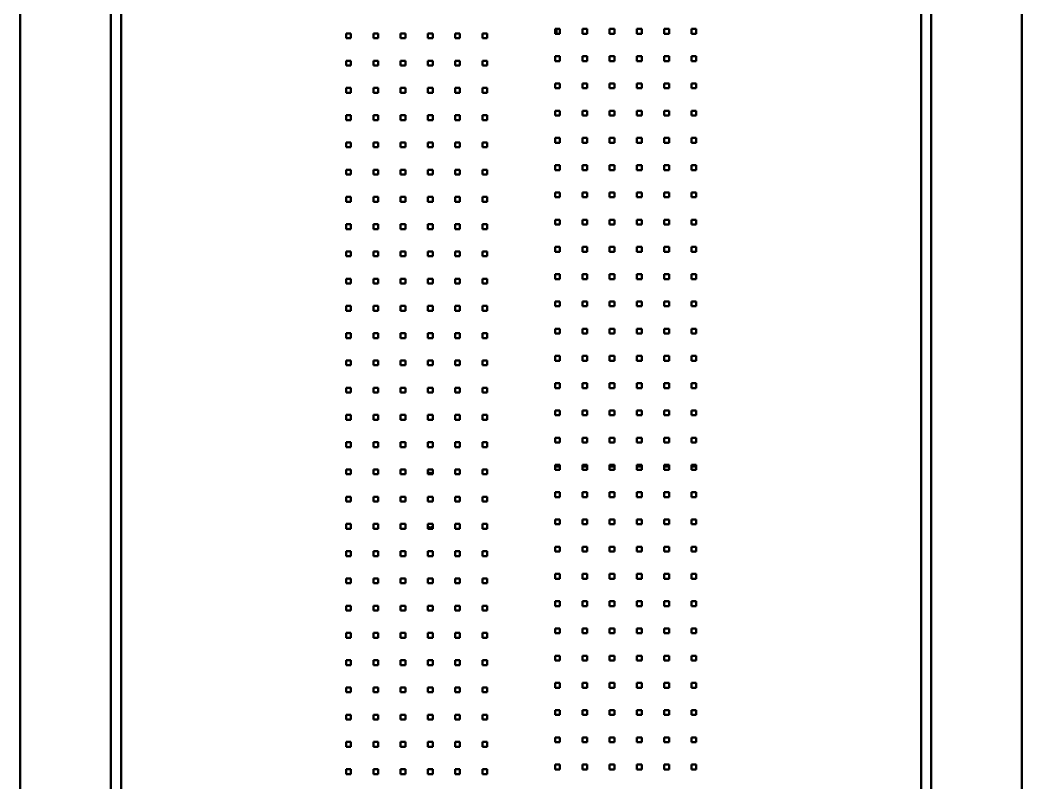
# Model space of a CAD drawing. Header units: millimetres. Extents: x 0 to 70, y -17 to 195.
# Drawn here: x 0.1 to 70.2, y 35.4 to 88.8 of the extents above; entities that cross this region are included whole.
import ezdxf

# ---------------------------------------------------------------- set-up
doc = ezdxf.new("R2010")
doc.units = ezdxf.units.MM
doc.layers.add('Visible (ANSI)', color=7, linetype='Continuous', lineweight=50)

msp = doc.modelspace()

# ---------------------------------------------------------------- linework, layer by layer
at = {"layer": 'Visible (ANSI)'}
for p, q in [((0.144, 9.874), (0.144, 194.615)), ((70.175, 194.615), (70.175, 9.837)), ((6.496, 189.835), (6.496, 14.986)), ((63.822, 14.986), (63.822, 189.835)), ((63.124, 189.457), (63.124, 15.54)), ((7.219, 34.205), (7.219, 170.792)), ((22.932, 87.825), (23.27, 87.825)), ((22.932, 87.488), (22.932, 87.825)), ((23.27, 87.825), (23.27, 87.488)), ((24.838, 87.825), (25.176, 87.825)), ((24.838, 87.488), (24.838, 87.825)), ((25.176, 87.825), (25.176, 87.488)), ((26.744, 87.825), (27.082, 87.825)), ((26.744, 87.488), (26.744, 87.825)), ((27.082, 87.825), (27.082, 87.488)), ((28.65, 87.825), (28.988, 87.825)), ((28.65, 87.488), (28.65, 87.825)), ((28.988, 87.825), (28.988, 87.488)), ((30.556, 87.825), (30.894, 87.825)), ((30.556, 87.488), (30.556, 87.825)), ((30.894, 87.825), (30.894, 87.488)), ((32.462, 87.825), (32.8, 87.825)), ((32.462, 87.488), (32.462, 87.825)), ((32.8, 87.825), (32.8, 87.488)), ((37.544, 88.143), (37.882, 88.143)), ((37.544, 87.805), (37.544, 88.143)), ((37.633, 87.85), (37.544, 87.85)), ((37.882, 87.805), (37.544, 87.805)), ((37.633, 88.143), (37.633, 87.85)), ((37.882, 88.143), (37.882, 87.805)), ((39.45, 88.143), (39.788, 88.143)), ((39.45, 87.805), (39.45, 88.143)), ((39.788, 87.805), (39.45, 87.805)), ((39.788, 88.143), (39.788, 87.805)), ((41.356, 88.143), (41.694, 88.143)), ((41.356, 87.805), (41.356, 88.143)), ((41.694, 87.805), (41.356, 87.805)), ((41.694, 88.143), (41.694, 87.805)), ((43.262, 87.805), (43.262, 88.143)), ((43.262, 88.143), (43.599, 88.143)), ((43.599, 87.805), (43.262, 87.805)), ((43.599, 88.143), (43.599, 87.805)), ((45.167, 87.805), (45.167, 88.143)), ((45.167, 88.143), (45.505, 88.143)), ((45.505, 87.805), (45.167, 87.805)), ((45.505, 88.143), (45.505, 87.805)), ((47.073, 88.143), (47.411, 88.143)), ((47.073, 87.805), (47.073, 88.143)), ((47.411, 87.805), (47.073, 87.805)), ((47.411, 88.143), (47.411, 87.805)), ((23.27, 87.488), (22.932, 87.488)), ((25.176, 87.488), (24.838, 87.488)), ((27.082, 87.488), (26.744, 87.488)), ((28.988, 87.488), (28.65, 87.488)), ((30.894, 87.488), (30.556, 87.488)), ((32.8, 87.488), (32.462, 87.488)), ((37.544, 86.237), (37.882, 86.237)), ((37.544, 85.899), (37.544, 86.237)), ((37.882, 86.237), (37.882, 85.899)), ((39.45, 86.237), (39.788, 86.237)), ((39.45, 85.899), (39.45, 86.237)), ((39.788, 86.237), (39.788, 85.899)), ((41.356, 86.237), (41.694, 86.237)), ((41.356, 85.899), (41.356, 86.237)), ((41.694, 86.237), (41.694, 85.899)), ((43.262, 85.899), (43.262, 86.237)), ((43.262, 86.237), (43.599, 86.237)), ((43.599, 86.237), (43.599, 85.899)), ((45.167, 85.899), (45.167, 86.237)), ((45.167, 86.237), (45.505, 86.237)), ((45.505, 86.237), (45.505, 85.899)), ((47.073, 86.237), (47.411, 86.237)), ((47.073, 85.899), (47.073, 86.237)), ((47.411, 86.237), (47.411, 85.899)), ((22.932, 85.92), (23.27, 85.92)), ((22.932, 85.582), (22.932, 85.92)), ((23.27, 85.582), (22.932, 85.582)), ((23.27, 85.92), (23.27, 85.582)), ((24.838, 85.92), (25.176, 85.92)), ((24.838, 85.582), (24.838, 85.92)), ((25.176, 85.582), (24.838, 85.582)), ((25.176, 85.92), (25.176, 85.582)), ((26.744, 85.92), (27.082, 85.92)), ((26.744, 85.582), (26.744, 85.92)), ((27.082, 85.582), (26.744, 85.582)), ((27.082, 85.92), (27.082, 85.582)), ((28.65, 85.92), (28.988, 85.92)), ((28.65, 85.582), (28.65, 85.92)), ((28.988, 85.582), (28.65, 85.582)), ((28.988, 85.92), (28.988, 85.582)), ((30.556, 85.92), (30.894, 85.92)), ((30.556, 85.582), (30.556, 85.92)), ((30.894, 85.582), (30.556, 85.582)), ((30.894, 85.92), (30.894, 85.582)), ((32.462, 85.92), (32.8, 85.92)), ((32.462, 85.582), (32.462, 85.92)), ((32.8, 85.582), (32.462, 85.582)), ((32.8, 85.92), (32.8, 85.582)), ((37.882, 85.899), (37.544, 85.899)), ((39.788, 85.899), (39.45, 85.899)), ((41.694, 85.899), (41.356, 85.899)), ((43.599, 85.899), (43.262, 85.899)), ((45.505, 85.899), (45.167, 85.899)), ((47.411, 85.899), (47.073, 85.899)), ((37.544, 84.331), (37.882, 84.331)), ((37.544, 83.994), (37.544, 84.331)), ((37.882, 84.331), (37.882, 83.994)), ((39.45, 84.331), (39.788, 84.331)), ((39.45, 83.994), (39.45, 84.331)), ((39.788, 84.331), (39.788, 83.994)), ((41.356, 84.331), (41.694, 84.331)), ((41.356, 83.994), (41.356, 84.331)), ((41.694, 84.331), (41.694, 83.994)), ((43.262, 83.994), (43.262, 84.331)), ((43.262, 84.331), (43.599, 84.331)), ((43.599, 84.331), (43.599, 83.994)), ((45.167, 83.994), (45.167, 84.331)), ((45.167, 84.331), (45.505, 84.331)), ((45.505, 84.331), (45.505, 83.994)), ((47.073, 84.331), (47.411, 84.331)), ((47.073, 83.994), (47.073, 84.331)), ((47.411, 84.331), (47.411, 83.994)), ((22.932, 84.014), (23.27, 84.014)), ((22.932, 83.676), (22.932, 84.014)), ((23.27, 83.676), (22.932, 83.676)), ((23.27, 84.014), (23.27, 83.676)), ((24.838, 84.014), (25.176, 84.014)), ((24.838, 83.676), (24.838, 84.014)), ((25.176, 83.676), (24.838, 83.676)), ((25.176, 84.014), (25.176, 83.676)), ((26.744, 84.014), (27.082, 84.014)), ((26.744, 83.676), (26.744, 84.014)), ((27.082, 83.676), (26.744, 83.676)), ((27.082, 84.014), (27.082, 83.676)), ((28.65, 84.014), (28.988, 84.014)), ((28.65, 83.676), (28.65, 84.014)), ((28.988, 83.676), (28.65, 83.676)), ((28.988, 84.014), (28.988, 83.676)), ((30.556, 84.014), (30.894, 84.014)), ((30.556, 83.676), (30.556, 84.014)), ((30.894, 83.676), (30.556, 83.676)), ((30.894, 84.014), (30.894, 83.676)), ((32.462, 84.014), (32.8, 84.014)), ((32.462, 83.676), (32.462, 84.014)), ((32.8, 83.676), (32.462, 83.676)), ((32.8, 84.014), (32.8, 83.676)), ((37.882, 83.994), (37.544, 83.994)), ((39.788, 83.994), (39.45, 83.994)), ((41.694, 83.994), (41.356, 83.994)), ((43.599, 83.994), (43.262, 83.994)), ((45.505, 83.994), (45.167, 83.994)), ((47.411, 83.994), (47.073, 83.994)), ((22.932, 82.108), (23.27, 82.108)), ((22.932, 81.77), (22.932, 82.108)), ((23.27, 82.108), (23.27, 81.77)), ((24.838, 82.108), (25.176, 82.108)), ((24.838, 81.77), (24.838, 82.108)), ((25.176, 82.108), (25.176, 81.77)), ((26.744, 82.108), (27.082, 82.108)), ((26.744, 81.77), (26.744, 82.108)), ((27.082, 82.108), (27.082, 81.77)), ((28.65, 82.108), (28.988, 82.108)), ((28.65, 81.77), (28.65, 82.108)), ((28.988, 82.108), (28.988, 81.77)), ((30.556, 82.108), (30.894, 82.108)), ((30.556, 81.77), (30.556, 82.108)), ((30.894, 82.108), (30.894, 81.77)), ((32.462, 82.108), (32.8, 82.108)), ((32.462, 81.77), (32.462, 82.108)), ((32.8, 82.108), (32.8, 81.77)), ((37.544, 82.425), (37.882, 82.425)), ((37.544, 82.088), (37.544, 82.425)), ((37.882, 82.088), (37.544, 82.088)), ((37.882, 82.425), (37.882, 82.088)), ((39.45, 82.425), (39.788, 82.425)), ((39.45, 82.088), (39.45, 82.425)), ((39.788, 82.088), (39.45, 82.088)), ((39.788, 82.425), (39.788, 82.088)), ((41.356, 82.425), (41.694, 82.425)), ((41.356, 82.088), (41.356, 82.425)), ((41.694, 82.088), (41.356, 82.088)), ((41.694, 82.425), (41.694, 82.088)), ((43.262, 82.088), (43.262, 82.425)), ((43.262, 82.425), (43.599, 82.425)), ((43.599, 82.088), (43.262, 82.088)), ((43.599, 82.425), (43.599, 82.088)), ((45.167, 82.088), (45.167, 82.425)), ((45.167, 82.425), (45.505, 82.425)), ((45.505, 82.088), (45.167, 82.088)), ((45.505, 82.425), (45.505, 82.088)), ((47.073, 82.425), (47.411, 82.425)), ((47.073, 82.088), (47.073, 82.425)), ((47.411, 82.088), (47.073, 82.088)), ((47.411, 82.425), (47.411, 82.088)), ((23.27, 81.77), (22.932, 81.77)), ((25.176, 81.77), (24.838, 81.77)), ((27.082, 81.77), (26.744, 81.77)), ((28.988, 81.77), (28.65, 81.77)), ((30.894, 81.77), (30.556, 81.77)), ((32.8, 81.77), (32.462, 81.77)), ((22.932, 80.202), (23.27, 80.202)), ((22.932, 79.864), (22.932, 80.202)), ((23.27, 79.864), (22.932, 79.864)), ((23.27, 80.202), (23.27, 79.864)), ((24.838, 80.202), (25.176, 80.202)), ((24.838, 79.864), (24.838, 80.202)), ((25.176, 79.864), (24.838, 79.864)), ((25.176, 80.202), (25.176, 79.864)), ((26.744, 80.202), (27.082, 80.202)), ((26.744, 79.864), (26.744, 80.202)), ((27.082, 79.864), (26.744, 79.864)), ((27.082, 80.202), (27.082, 79.864)), ((28.65, 80.202), (28.988, 80.202)), ((28.65, 79.864), (28.65, 80.202)), ((28.988, 79.864), (28.65, 79.864)), ((28.988, 80.202), (28.988, 79.864)), ((30.556, 80.202), (30.894, 80.202)), ((30.556, 79.864), (30.556, 80.202)), ((30.894, 79.864), (30.556, 79.864)), ((30.894, 80.202), (30.894, 79.864)), ((32.462, 80.202), (32.8, 80.202)), ((32.462, 79.864), (32.462, 80.202)), ((32.8, 79.864), (32.462, 79.864)), ((32.8, 80.202), (32.8, 79.864)), ((37.544, 80.52), (37.882, 80.52)), ((37.544, 80.182), (37.544, 80.52)), ((37.882, 80.182), (37.544, 80.182)), ((37.882, 80.52), (37.882, 80.182)), ((39.45, 80.52), (39.788, 80.52)), ((39.45, 80.182), (39.45, 80.52)), ((39.788, 80.182), (39.45, 80.182)), ((39.788, 80.52), (39.788, 80.182)), ((41.356, 80.52), (41.694, 80.52)), ((41.356, 80.182), (41.356, 80.52)), ((41.694, 80.182), (41.356, 80.182)), ((41.694, 80.52), (41.694, 80.182)), ((43.262, 80.182), (43.262, 80.52)), ((43.262, 80.52), (43.599, 80.52)), ((43.599, 80.182), (43.262, 80.182)), ((43.599, 80.52), (43.599, 80.182)), ((45.167, 80.182), (45.167, 80.52)), ((45.167, 80.52), (45.505, 80.52)), ((45.505, 80.182), (45.167, 80.182)), ((45.505, 80.52), (45.505, 80.182)), ((47.073, 80.52), (47.411, 80.52)), ((47.073, 80.182), (47.073, 80.52)), ((47.411, 80.182), (47.073, 80.182)), ((47.411, 80.52), (47.411, 80.182)), ((37.544, 78.614), (37.882, 78.614)), ((37.544, 78.276), (37.544, 78.614)), ((37.882, 78.614), (37.882, 78.276)), ((39.45, 78.614), (39.788, 78.614)), ((39.45, 78.276), (39.45, 78.614)), ((39.788, 78.614), (39.788, 78.276)), ((41.356, 78.614), (41.694, 78.614)), ((41.356, 78.276), (41.356, 78.614)), ((41.694, 78.614), (41.694, 78.276)), ((43.262, 78.614), (43.599, 78.614)), ((43.262, 78.276), (43.262, 78.614)), ((43.599, 78.614), (43.599, 78.276)), ((45.167, 78.614), (45.505, 78.614)), ((45.167, 78.276), (45.167, 78.614)), ((45.505, 78.614), (45.505, 78.276)), ((47.073, 78.614), (47.411, 78.614)), ((47.073, 78.276), (47.073, 78.614)), ((47.411, 78.614), (47.411, 78.276)), ((22.932, 78.296), (23.27, 78.296)), ((22.932, 77.958), (22.932, 78.296)), ((23.27, 77.958), (22.932, 77.958)), ((23.27, 78.296), (23.27, 77.958)), ((24.838, 78.296), (25.176, 78.296)), ((24.838, 77.958), (24.838, 78.296)), ((25.176, 77.958), (24.838, 77.958)), ((25.176, 78.296), (25.176, 77.958)), ((26.744, 78.296), (27.082, 78.296)), ((26.744, 77.958), (26.744, 78.296)), ((27.082, 77.958), (26.744, 77.958)), ((27.082, 78.296), (27.082, 77.958)), ((28.65, 78.296), (28.988, 78.296)), ((28.65, 77.958), (28.65, 78.296)), ((28.988, 77.958), (28.65, 77.958)), ((28.988, 78.296), (28.988, 77.958)), ((30.556, 78.296), (30.894, 78.296)), ((30.556, 77.958), (30.556, 78.296)), ((30.894, 77.958), (30.556, 77.958)), ((30.894, 78.296), (30.894, 77.958)), ((32.462, 78.296), (32.8, 78.296)), ((32.462, 77.958), (32.462, 78.296)), ((32.8, 77.958), (32.462, 77.958)), ((32.8, 78.296), (32.8, 77.958)), ((37.882, 78.276), (37.544, 78.276)), ((39.788, 78.276), (39.45, 78.276)), ((41.694, 78.276), (41.356, 78.276)), ((43.599, 78.276), (43.262, 78.276)), ((45.505, 78.276), (45.167, 78.276)), ((47.411, 78.276), (47.073, 78.276)), ((22.932, 76.39), (23.27, 76.39)), ((22.932, 76.052), (22.932, 76.39)), ((23.27, 76.39), (23.27, 76.052)), ((24.838, 76.39), (25.176, 76.39)), ((24.838, 76.052), (24.838, 76.39)), ((25.176, 76.39), (25.176, 76.052)), ((26.744, 76.39), (27.082, 76.39)), ((26.744, 76.052), (26.744, 76.39)), ((27.082, 76.39), (27.082, 76.052)), ((28.65, 76.39), (28.988, 76.39)), ((28.65, 76.052), (28.65, 76.39)), ((28.988, 76.39), (28.988, 76.052)), ((30.556, 76.39), (30.894, 76.39)), ((30.556, 76.052), (30.556, 76.39)), ((30.894, 76.39), (30.894, 76.052)), ((32.462, 76.39), (32.8, 76.39)), ((32.462, 76.052), (32.462, 76.39)), ((32.8, 76.39), (32.8, 76.052)), ((37.544, 76.708), (37.882, 76.708)), ((37.544, 76.37), (37.544, 76.708)), ((37.882, 76.37), (37.544, 76.37)), ((37.882, 76.708), (37.882, 76.37)), ((39.45, 76.708), (39.788, 76.708)), ((39.45, 76.37), (39.45, 76.708)), ((39.788, 76.37), (39.45, 76.37)), ((39.788, 76.708), (39.788, 76.37)), ((41.356, 76.708), (41.694, 76.708)), ((41.356, 76.37), (41.356, 76.708)), ((41.694, 76.37), (41.356, 76.37)), ((41.694, 76.708), (41.694, 76.37)), ((43.262, 76.708), (43.599, 76.708)), ((43.262, 76.37), (43.262, 76.708)), ((43.599, 76.37), (43.262, 76.37)), ((43.599, 76.708), (43.599, 76.37)), ((45.167, 76.708), (45.505, 76.708)), ((45.167, 76.37), (45.167, 76.708)), ((45.505, 76.37), (45.167, 76.37)), ((45.505, 76.708), (45.505, 76.37)), ((47.073, 76.708), (47.411, 76.708)), ((47.073, 76.37), (47.073, 76.708)), ((47.411, 76.37), (47.073, 76.37)), ((47.411, 76.708), (47.411, 76.37)), ((23.27, 76.052), (22.932, 76.052)), ((25.176, 76.052), (24.838, 76.052)), ((27.082, 76.052), (26.744, 76.052)), ((28.988, 76.052), (28.65, 76.052)), ((30.894, 76.052), (30.556, 76.052)), ((32.8, 76.052), (32.462, 76.052)), ((22.932, 74.484), (23.27, 74.484)), ((22.932, 74.147), (22.932, 74.484)), ((23.27, 74.484), (23.27, 74.147)), ((24.838, 74.484), (25.176, 74.484)), ((24.838, 74.147), (24.838, 74.484)), ((25.176, 74.484), (25.176, 74.147)), ((26.744, 74.484), (27.082, 74.484)), ((26.744, 74.147), (26.744, 74.484)), ((27.082, 74.484), (27.082, 74.147)), ((28.65, 74.484), (28.988, 74.484)), ((28.65, 74.147), (28.65, 74.484)), ((28.988, 74.484), (28.988, 74.147)), ((30.556, 74.484), (30.894, 74.484)), ((30.556, 74.147), (30.556, 74.484)), ((30.894, 74.484), (30.894, 74.147)), ((32.462, 74.484), (32.8, 74.484)), ((32.462, 74.147), (32.462, 74.484)), ((32.8, 74.484), (32.8, 74.147)), ((37.544, 74.802), (37.882, 74.802)), ((37.544, 74.464), (37.544, 74.802)), ((37.882, 74.464), (37.544, 74.464)), ((37.882, 74.802), (37.882, 74.464)), ((39.45, 74.802), (39.788, 74.802)), ((39.45, 74.464), (39.45, 74.802)), ((39.788, 74.464), (39.45, 74.464)), ((39.788, 74.802), (39.788, 74.464)), ((41.356, 74.802), (41.694, 74.802)), ((41.356, 74.464), (41.356, 74.802)), ((41.694, 74.464), (41.356, 74.464)), ((41.694, 74.802), (41.694, 74.464)), ((43.262, 74.802), (43.599, 74.802)), ((43.262, 74.464), (43.262, 74.802)), ((43.599, 74.464), (43.262, 74.464)), ((43.599, 74.802), (43.599, 74.464)), ((45.167, 74.802), (45.505, 74.802)), ((45.167, 74.464), (45.167, 74.802)), ((45.505, 74.464), (45.167, 74.464)), ((45.505, 74.802), (45.505, 74.464)), ((47.073, 74.802), (47.411, 74.802)), ((47.073, 74.464), (47.073, 74.802)), ((47.411, 74.464), (47.073, 74.464)), ((47.411, 74.802), (47.411, 74.464)), ((23.27, 74.147), (22.932, 74.147)), ((25.176, 74.147), (24.838, 74.147)), ((27.082, 74.147), (26.744, 74.147)), ((28.988, 74.147), (28.65, 74.147)), ((30.894, 74.147), (30.556, 74.147)), ((32.8, 74.147), (32.462, 74.147)), ((37.544, 72.896), (37.882, 72.896)), ((37.544, 72.558), (37.544, 72.896)), ((37.882, 72.896), (37.882, 72.558)), ((39.45, 72.896), (39.788, 72.896)), ((39.45, 72.558), (39.45, 72.896)), ((39.788, 72.896), (39.788, 72.558)), ((41.356, 72.896), (41.694, 72.896)), ((41.356, 72.558), (41.356, 72.896)), ((41.694, 72.896), (41.694, 72.558)), ((43.262, 72.896), (43.599, 72.896)), ((43.262, 72.558), (43.262, 72.896)), ((43.599, 72.896), (43.599, 72.558)), ((45.167, 72.896), (45.505, 72.896)), ((45.167, 72.558), (45.167, 72.896)), ((45.505, 72.896), (45.505, 72.558)), ((47.073, 72.896), (47.411, 72.896)), ((47.073, 72.558), (47.073, 72.896)), ((47.411, 72.896), (47.411, 72.558)), ((22.932, 72.579), (23.27, 72.579)), ((22.932, 72.241), (22.932, 72.579)), ((23.27, 72.241), (22.932, 72.241)), ((23.27, 72.579), (23.27, 72.241)), ((24.838, 72.579), (25.176, 72.579)), ((24.838, 72.241), (24.838, 72.579)), ((25.176, 72.241), (24.838, 72.241)), ((25.176, 72.579), (25.176, 72.241)), ((26.744, 72.579), (27.082, 72.579)), ((26.744, 72.241), (26.744, 72.579)), ((27.082, 72.241), (26.744, 72.241)), ((27.082, 72.579), (27.082, 72.241)), ((28.65, 72.579), (28.988, 72.579)), ((28.65, 72.241), (28.65, 72.579)), ((28.988, 72.241), (28.65, 72.241)), ((28.988, 72.579), (28.988, 72.241)), ((30.556, 72.579), (30.894, 72.579)), ((30.556, 72.241), (30.556, 72.579)), ((30.894, 72.241), (30.556, 72.241)), ((30.894, 72.579), (30.894, 72.241)), ((32.462, 72.579), (32.8, 72.579)), ((32.462, 72.241), (32.462, 72.579)), ((32.8, 72.241), (32.462, 72.241)), ((32.8, 72.579), (32.8, 72.241)), ((37.882, 72.558), (37.544, 72.558)), ((39.788, 72.558), (39.45, 72.558)), ((41.694, 72.558), (41.356, 72.558)), ((43.599, 72.558), (43.262, 72.558)), ((45.505, 72.558), (45.167, 72.558)), ((47.411, 72.558), (47.073, 72.558)), ((37.544, 70.99), (37.882, 70.99)), ((37.544, 70.652), (37.544, 70.99)), ((37.882, 70.99), (37.882, 70.652)), ((39.45, 70.99), (39.788, 70.99)), ((39.45, 70.652), (39.45, 70.99)), ((39.788, 70.99), (39.788, 70.652)), ((41.356, 70.99), (41.694, 70.99)), ((41.356, 70.652), (41.356, 70.99)), ((41.694, 70.99), (41.694, 70.652)), ((43.262, 70.99), (43.599, 70.99)), ((43.262, 70.652), (43.262, 70.99)), ((43.599, 70.99), (43.599, 70.652)), ((45.167, 70.99), (45.505, 70.99)), ((45.167, 70.652), (45.167, 70.99)), ((45.505, 70.99), (45.505, 70.652)), ((47.073, 70.99), (47.411, 70.99)), ((47.073, 70.652), (47.073, 70.99)), ((47.411, 70.99), (47.411, 70.652)), ((22.932, 70.673), (23.27, 70.673)), ((22.932, 70.335), (22.932, 70.673)), ((23.27, 70.335), (22.932, 70.335)), ((23.27, 70.673), (23.27, 70.335)), ((24.838, 70.673), (25.176, 70.673)), ((24.838, 70.335), (24.838, 70.673)), ((25.176, 70.335), (24.838, 70.335)), ((25.176, 70.673), (25.176, 70.335)), ((26.744, 70.673), (27.082, 70.673)), ((26.744, 70.335), (26.744, 70.673)), ((27.082, 70.335), (26.744, 70.335)), ((27.082, 70.673), (27.082, 70.335)), ((28.65, 70.673), (28.988, 70.673)), ((28.65, 70.335), (28.65, 70.673)), ((28.988, 70.335), (28.65, 70.335)), ((28.988, 70.673), (28.988, 70.335)), ((30.556, 70.673), (30.894, 70.673)), ((30.556, 70.335), (30.556, 70.673)), ((30.894, 70.335), (30.556, 70.335)), ((30.894, 70.673), (30.894, 70.335)), ((32.462, 70.673), (32.8, 70.673)), ((32.462, 70.335), (32.462, 70.673)), ((32.8, 70.335), (32.462, 70.335)), ((32.8, 70.673), (32.8, 70.335)), ((37.882, 70.652), (37.544, 70.652)), ((39.788, 70.652), (39.45, 70.652)), ((41.694, 70.652), (41.356, 70.652)), ((43.599, 70.652), (43.262, 70.652)), ((45.505, 70.652), (45.167, 70.652)), ((47.411, 70.652), (47.073, 70.652)), ((22.932, 68.767), (23.27, 68.767)), ((22.932, 68.429), (22.932, 68.767)), ((23.27, 68.767), (23.27, 68.429)), ((24.838, 68.767), (25.176, 68.767)), ((24.838, 68.429), (24.838, 68.767)), ((25.176, 68.767), (25.176, 68.429)), ((26.744, 68.767), (27.082, 68.767)), ((26.744, 68.429), (26.744, 68.767)), ((27.082, 68.767), (27.082, 68.429)), ((28.65, 68.767), (28.988, 68.767)), ((28.65, 68.429), (28.65, 68.767)), ((28.988, 68.767), (28.988, 68.429)), ((30.556, 68.767), (30.894, 68.767)), ((30.556, 68.429), (30.556, 68.767)), ((30.894, 68.767), (30.894, 68.429)), ((32.462, 68.767), (32.8, 68.767)), ((32.462, 68.429), (32.462, 68.767)), ((32.8, 68.767), (32.8, 68.429)), ((37.544, 69.084), (37.882, 69.084)), ((37.544, 68.747), (37.544, 69.084)), ((37.882, 68.747), (37.544, 68.747)), ((37.882, 69.084), (37.882, 68.747)), ((39.45, 69.084), (39.788, 69.084)), ((39.45, 68.747), (39.45, 69.084)), ((39.788, 68.747), (39.45, 68.747)), ((39.788, 69.084), (39.788, 68.747)), ((41.356, 69.084), (41.694, 69.084)), ((41.356, 68.747), (41.356, 69.084)), ((41.694, 68.747), (41.356, 68.747)), ((41.694, 69.084), (41.694, 68.747)), ((43.262, 69.084), (43.599, 69.084)), ((43.262, 68.747), (43.262, 69.084)), ((43.599, 68.747), (43.262, 68.747)), ((43.599, 69.084), (43.599, 68.747)), ((45.167, 69.084), (45.505, 69.084)), ((45.167, 68.747), (45.167, 69.084)), ((45.505, 68.747), (45.167, 68.747)), ((45.505, 69.084), (45.505, 68.747)), ((47.073, 69.084), (47.411, 69.084)), ((47.073, 68.747), (47.073, 69.084)), ((47.411, 68.747), (47.073, 68.747)), ((47.411, 69.084), (47.411, 68.747)), ((23.27, 68.429), (22.932, 68.429)), ((25.176, 68.429), (24.838, 68.429)), ((27.082, 68.429), (26.744, 68.429)), ((28.988, 68.429), (28.65, 68.429)), ((30.894, 68.429), (30.556, 68.429)), ((32.8, 68.429), (32.462, 68.429)), ((22.932, 66.861), (23.27, 66.861)), ((22.932, 66.523), (22.932, 66.861)), ((23.27, 66.861), (23.27, 66.523)), ((24.838, 66.861), (25.176, 66.861)), ((24.838, 66.523), (24.838, 66.861)), ((25.176, 66.861), (25.176, 66.523)), ((26.744, 66.861), (27.082, 66.861)), ((26.744, 66.523), (26.744, 66.861)), ((27.082, 66.861), (27.082, 66.523)), ((28.65, 66.861), (28.988, 66.861)), ((28.65, 66.523), (28.65, 66.861)), ((28.988, 66.861), (28.988, 66.523)), ((30.556, 66.861), (30.894, 66.861)), ((30.556, 66.523), (30.556, 66.861)), ((30.894, 66.861), (30.894, 66.523)), ((32.462, 66.861), (32.8, 66.861)), ((32.462, 66.523), (32.462, 66.861)), ((32.8, 66.861), (32.8, 66.523)), ((37.544, 67.179), (37.882, 67.179)), ((37.544, 66.841), (37.544, 67.179)), ((37.882, 66.841), (37.544, 66.841)), ((37.882, 67.179), (37.882, 66.841)), ((39.45, 67.179), (39.788, 67.179)), ((39.45, 66.841), (39.45, 67.179)), ((39.788, 66.841), (39.45, 66.841)), ((39.788, 67.179), (39.788, 66.841)), ((41.356, 67.179), (41.694, 67.179)), ((41.356, 66.841), (41.356, 67.179)), ((41.694, 66.841), (41.356, 66.841)), ((41.694, 67.179), (41.694, 66.841)), ((43.262, 67.179), (43.599, 67.179)), ((43.262, 66.841), (43.262, 67.179)), ((43.599, 66.841), (43.262, 66.841)), ((43.599, 67.179), (43.599, 66.841)), ((45.167, 67.179), (45.505, 67.179)), ((45.167, 66.841), (45.167, 67.179)), ((45.505, 66.841), (45.167, 66.841)), ((45.505, 67.179), (45.505, 66.841)), ((47.073, 67.179), (47.411, 67.179)), ((47.073, 66.841), (47.073, 67.179)), ((47.411, 66.841), (47.073, 66.841)), ((47.411, 67.179), (47.411, 66.841)), ((23.27, 66.523), (22.932, 66.523)), ((25.176, 66.523), (24.838, 66.523)), ((27.082, 66.523), (26.744, 66.523)), ((28.988, 66.523), (28.65, 66.523)), ((30.894, 66.523), (30.556, 66.523)), ((32.8, 66.523), (32.462, 66.523)), ((37.544, 65.273), (37.882, 65.273)), ((37.544, 64.935), (37.544, 65.273)), ((37.882, 65.273), (37.882, 64.935)), ((39.45, 65.273), (39.788, 65.273)), ((39.45, 64.935), (39.45, 65.273)), ((39.788, 65.273), (39.788, 64.935)), ((41.356, 65.273), (41.694, 65.273)), ((41.356, 64.935), (41.356, 65.273)), ((41.694, 65.273), (41.694, 64.935)), ((43.262, 65.273), (43.599, 65.273)), ((43.262, 64.935), (43.262, 65.273)), ((43.599, 65.273), (43.599, 64.935)), ((45.167, 65.273), (45.505, 65.273)), ((45.167, 64.935), (45.167, 65.273)), ((45.505, 65.273), (45.505, 64.935)), ((47.073, 65.273), (47.411, 65.273)), ((47.073, 64.935), (47.073, 65.273)), ((47.411, 65.273), (47.411, 64.935)), ((22.932, 64.955), (23.27, 64.955)), ((22.932, 64.617), (22.932, 64.955)), ((23.27, 64.617), (22.932, 64.617)), ((23.27, 64.955), (23.27, 64.617)), ((24.838, 64.955), (25.176, 64.955)), ((24.838, 64.617), (24.838, 64.955)), ((25.176, 64.617), (24.838, 64.617)), ((25.176, 64.955), (25.176, 64.617)), ((26.744, 64.955), (27.082, 64.955)), ((26.744, 64.617), (26.744, 64.955)), ((27.082, 64.617), (26.744, 64.617)), ((27.082, 64.955), (27.082, 64.617)), ((28.65, 64.955), (28.988, 64.955)), ((28.65, 64.617), (28.65, 64.955)), ((28.988, 64.617), (28.65, 64.617)), ((28.988, 64.955), (28.988, 64.617)), ((30.556, 64.955), (30.894, 64.955)), ((30.556, 64.617), (30.556, 64.955)), ((30.894, 64.617), (30.556, 64.617)), ((30.894, 64.955), (30.894, 64.617)), ((32.462, 64.955), (32.8, 64.955)), ((32.462, 64.617), (32.462, 64.955)), ((32.8, 64.617), (32.462, 64.617)), ((32.8, 64.955), (32.8, 64.617)), ((37.882, 64.935), (37.544, 64.935)), ((39.788, 64.935), (39.45, 64.935)), ((41.694, 64.935), (41.356, 64.935)), ((43.599, 64.935), (43.262, 64.935)), ((45.505, 64.935), (45.167, 64.935)), ((47.411, 64.935), (47.073, 64.935)), ((22.932, 63.049), (23.27, 63.049)), ((22.932, 62.711), (22.932, 63.049)), ((23.27, 63.049), (23.27, 62.711)), ((24.838, 63.049), (25.176, 63.049)), ((24.838, 62.711), (24.838, 63.049)), ((25.176, 63.049), (25.176, 62.711)), ((26.744, 63.049), (27.082, 63.049)), ((26.744, 62.711), (26.744, 63.049)), ((27.082, 63.049), (27.082, 62.711)), ((28.65, 63.049), (28.988, 63.049)), ((28.65, 62.711), (28.65, 63.049)), ((28.988, 63.049), (28.988, 62.711)), ((30.556, 63.049), (30.894, 63.049)), ((30.556, 62.711), (30.556, 63.049)), ((30.894, 63.049), (30.894, 62.711)), ((32.462, 63.049), (32.8, 63.049)), ((32.462, 62.711), (32.462, 63.049)), ((32.8, 63.049), (32.8, 62.711)), ((37.544, 63.367), (37.882, 63.367)), ((37.544, 63.029), (37.544, 63.367)), ((37.882, 63.029), (37.544, 63.029)), ((37.882, 63.367), (37.882, 63.029)), ((39.45, 63.367), (39.788, 63.367)), ((39.45, 63.029), (39.45, 63.367)), ((39.788, 63.029), (39.45, 63.029)), ((39.788, 63.367), (39.788, 63.029)), ((41.356, 63.367), (41.694, 63.367)), ((41.356, 63.029), (41.356, 63.367)), ((41.694, 63.029), (41.356, 63.029)), ((41.694, 63.367), (41.694, 63.029)), ((43.262, 63.367), (43.599, 63.367)), ((43.262, 63.029), (43.262, 63.367)), ((43.599, 63.029), (43.262, 63.029)), ((43.599, 63.367), (43.599, 63.029)), ((45.167, 63.367), (45.505, 63.367)), ((45.167, 63.029), (45.167, 63.367)), ((45.505, 63.029), (45.167, 63.029)), ((45.505, 63.367), (45.505, 63.029)), ((47.073, 63.367), (47.411, 63.367)), ((47.073, 63.029), (47.073, 63.367)), ((47.411, 63.029), (47.073, 63.029)), ((47.411, 63.367), (47.411, 63.029)), ((23.27, 62.711), (22.932, 62.711)), ((25.176, 62.711), (24.838, 62.711)), ((27.082, 62.711), (26.744, 62.711)), ((28.988, 62.711), (28.65, 62.711)), ((30.894, 62.711), (30.556, 62.711)), ((32.8, 62.711), (32.462, 62.711)), ((22.932, 61.143), (23.27, 61.143)), ((22.932, 60.806), (22.932, 61.143)), ((23.27, 61.143), (23.27, 60.806)), ((24.838, 61.143), (25.176, 61.143)), ((24.838, 60.806), (24.838, 61.143)), ((25.176, 61.143), (25.176, 60.806)), ((26.744, 61.143), (27.082, 61.143)), ((26.744, 60.806), (26.744, 61.143)), ((27.082, 61.143), (27.082, 60.806)), ((28.65, 61.143), (28.988, 61.143)), ((28.65, 60.806), (28.65, 61.143)), ((28.988, 61.143), (28.988, 60.806)), ((30.556, 61.143), (30.894, 61.143)), ((30.556, 60.806), (30.556, 61.143)), ((30.894, 61.143), (30.894, 60.806)), ((32.462, 61.143), (32.8, 61.143)), ((32.462, 60.806), (32.462, 61.143)), ((32.8, 61.143), (32.8, 60.806)), ((37.544, 61.461), (37.882, 61.461)), ((37.544, 61.123), (37.544, 61.461)), ((37.882, 61.123), (37.544, 61.123)), ((37.882, 61.461), (37.882, 61.123)), ((39.45, 61.461), (39.788, 61.461)), ((39.45, 61.123), (39.45, 61.461)), ((39.788, 61.123), (39.45, 61.123)), ((39.788, 61.461), (39.788, 61.123)), ((41.356, 61.461), (41.694, 61.461)), ((41.356, 61.123), (41.356, 61.461)), ((41.694, 61.123), (41.356, 61.123)), ((41.694, 61.461), (41.694, 61.123)), ((43.262, 61.461), (43.599, 61.461)), ((43.262, 61.123), (43.262, 61.461)), ((43.599, 61.123), (43.262, 61.123)), ((43.599, 61.461), (43.599, 61.123)), ((45.167, 61.461), (45.505, 61.461)), ((45.167, 61.123), (45.167, 61.461)), ((45.505, 61.123), (45.167, 61.123)), ((45.505, 61.461), (45.505, 61.123)), ((47.073, 61.461), (47.411, 61.461)), ((47.073, 61.123), (47.073, 61.461)), ((47.411, 61.123), (47.073, 61.123)), ((47.411, 61.461), (47.411, 61.123)), ((23.27, 60.806), (22.932, 60.806)), ((25.176, 60.806), (24.838, 60.806)), ((27.082, 60.806), (26.744, 60.806)), ((28.988, 60.806), (28.65, 60.806)), ((30.894, 60.806), (30.556, 60.806)), ((32.8, 60.806), (32.462, 60.806)), ((37.544, 59.555), (37.882, 59.555)), ((37.544, 59.217), (37.544, 59.555)), ((37.882, 59.555), (37.882, 59.217)), ((39.45, 59.555), (39.788, 59.555)), ((39.45, 59.217), (39.45, 59.555)), ((39.788, 59.555), (39.788, 59.217)), ((41.356, 59.555), (41.694, 59.555)), ((41.356, 59.217), (41.356, 59.555)), ((41.694, 59.555), (41.694, 59.217)), ((43.262, 59.555), (43.599, 59.555)), ((43.262, 59.217), (43.262, 59.555)), ((43.599, 59.555), (43.599, 59.217)), ((45.167, 59.555), (45.505, 59.555)), ((45.167, 59.217), (45.167, 59.555)), ((45.505, 59.555), (45.505, 59.217)), ((47.073, 59.555), (47.411, 59.555)), ((47.073, 59.217), (47.073, 59.555)), ((47.411, 59.555), (47.411, 59.217)), ((22.932, 59.237), (23.27, 59.237)), ((22.932, 58.9), (22.932, 59.237)), ((23.27, 58.9), (22.932, 58.9)), ((23.27, 59.237), (23.27, 58.9)), ((24.838, 59.237), (25.176, 59.237)), ((24.838, 58.9), (24.838, 59.237)), ((25.176, 58.9), (24.838, 58.9)), ((25.176, 59.237), (25.176, 58.9)), ((26.744, 59.237), (27.082, 59.237)), ((26.744, 58.9), (26.744, 59.237)), ((27.082, 58.9), (26.744, 58.9)), ((27.082, 59.237), (27.082, 58.9)), ((28.65, 59.237), (28.988, 59.237)), ((28.65, 58.9), (28.65, 59.237)), ((28.988, 58.9), (28.65, 58.9)), ((28.988, 59.237), (28.988, 58.9)), ((30.556, 59.237), (30.894, 59.237)), ((30.556, 58.9), (30.556, 59.237)), ((30.894, 58.9), (30.556, 58.9)), ((30.894, 59.237), (30.894, 58.9)), ((32.462, 59.237), (32.8, 59.237)), ((32.462, 58.9), (32.462, 59.237)), ((32.8, 58.9), (32.462, 58.9)), ((32.8, 59.237), (32.8, 58.9)), ((37.882, 59.217), (37.544, 59.217)), ((39.788, 59.217), (39.45, 59.217)), ((41.694, 59.217), (41.356, 59.217)), ((43.599, 59.217), (43.262, 59.217)), ((45.505, 59.217), (45.167, 59.217)), ((47.411, 59.217), (47.073, 59.217)), ((37.544, 57.649), (37.882, 57.649)), ((37.544, 57.311), (37.544, 57.649)), ((37.544, 57.537), (37.882, 57.537)), ((37.882, 57.649), (37.882, 57.311)), ((39.45, 57.649), (39.788, 57.649)), ((39.45, 57.311), (39.45, 57.649)), ((39.45, 57.537), (39.788, 57.537)), ((39.788, 57.649), (39.788, 57.311)), ((41.356, 57.649), (41.694, 57.649)), ((41.356, 57.311), (41.356, 57.649)), ((41.356, 57.537), (41.694, 57.537)), ((41.694, 57.649), (41.694, 57.311)), ((43.262, 57.649), (43.599, 57.649)), ((43.262, 57.311), (43.262, 57.649)), ((43.262, 57.537), (43.599, 57.537)), ((43.599, 57.649), (43.599, 57.311)), ((45.167, 57.649), (45.505, 57.649)), ((45.167, 57.311), (45.167, 57.649)), ((45.167, 57.537), (45.505, 57.537)), ((45.505, 57.649), (45.505, 57.311)), ((47.073, 57.649), (47.411, 57.649)), ((47.073, 57.311), (47.073, 57.649)), ((47.073, 57.537), (47.411, 57.537)), ((47.411, 57.649), (47.411, 57.311)), ((22.932, 57.332), (23.27, 57.332)), ((22.932, 56.994), (22.932, 57.332)), ((23.27, 56.994), (22.932, 56.994)), ((23.27, 57.332), (23.27, 56.994)), ((24.838, 57.332), (25.176, 57.332)), ((24.838, 56.994), (24.838, 57.332)), ((25.176, 56.994), (24.838, 56.994)), ((25.176, 57.332), (25.176, 56.994)), ((26.744, 57.332), (27.082, 57.332)), ((26.744, 56.994), (26.744, 57.332)), ((27.082, 56.994), (26.744, 56.994)), ((27.082, 57.332), (27.082, 56.994)), ((28.65, 57.332), (28.988, 57.332)), ((28.65, 56.994), (28.65, 57.332)), ((28.988, 56.994), (28.65, 56.994)), ((28.988, 57.332), (28.988, 56.994)), ((30.556, 57.332), (30.894, 57.332)), ((30.556, 56.994), (30.556, 57.332)), ((30.894, 56.994), (30.556, 56.994)), ((30.894, 57.332), (30.894, 56.994)), ((32.462, 57.332), (32.8, 57.332)), ((32.462, 56.994), (32.462, 57.332)), ((32.8, 56.994), (32.462, 56.994)), ((32.8, 57.332), (32.8, 56.994)), ((37.882, 57.311), (37.544, 57.311)), ((39.788, 57.311), (39.45, 57.311)), ((41.694, 57.311), (41.356, 57.311)), ((43.599, 57.311), (43.262, 57.311)), ((45.505, 57.311), (45.167, 57.311)), ((47.411, 57.311), (47.073, 57.311)), ((22.932, 55.426), (23.27, 55.426)), ((22.932, 55.088), (22.932, 55.426)), ((23.27, 55.426), (23.27, 55.088)), ((24.838, 55.426), (25.176, 55.426)), ((24.838, 55.088), (24.838, 55.426)), ((25.176, 55.426), (25.176, 55.088)), ((26.744, 55.426), (27.082, 55.426)), ((26.744, 55.088), (26.744, 55.426)), ((27.082, 55.426), (27.082, 55.088)), ((28.65, 55.426), (28.988, 55.426)), ((28.65, 55.088), (28.65, 55.426)), ((28.988, 55.426), (28.988, 55.088)), ((30.556, 55.426), (30.894, 55.426)), ((30.556, 55.088), (30.556, 55.426)), ((30.894, 55.426), (30.894, 55.088)), ((32.462, 55.426), (32.8, 55.426)), ((32.462, 55.088), (32.462, 55.426)), ((32.8, 55.426), (32.8, 55.088)), ((37.544, 55.743), (37.882, 55.743)), ((37.544, 55.406), (37.544, 55.743)), ((37.882, 55.406), (37.544, 55.406)), ((37.882, 55.743), (37.882, 55.406)), ((39.45, 55.743), (39.788, 55.743)), ((39.45, 55.406), (39.45, 55.743)), ((39.788, 55.406), (39.45, 55.406)), ((39.788, 55.743), (39.788, 55.406)), ((41.356, 55.743), (41.694, 55.743)), ((41.356, 55.406), (41.356, 55.743)), ((41.694, 55.406), (41.356, 55.406)), ((41.694, 55.743), (41.694, 55.406)), ((43.262, 55.743), (43.599, 55.743)), ((43.262, 55.406), (43.262, 55.743)), ((43.599, 55.406), (43.262, 55.406)), ((43.599, 55.743), (43.599, 55.406)), ((45.167, 55.743), (45.505, 55.743)), ((45.167, 55.406), (45.167, 55.743)), ((45.505, 55.406), (45.167, 55.406)), ((45.505, 55.743), (45.505, 55.406)), ((47.073, 55.743), (47.411, 55.743)), ((47.073, 55.406), (47.073, 55.743)), ((47.411, 55.406), (47.073, 55.406)), ((47.411, 55.743), (47.411, 55.406)), ((23.27, 55.088), (22.932, 55.088)), ((25.176, 55.088), (24.838, 55.088)), ((27.082, 55.088), (26.744, 55.088)), ((28.988, 55.088), (28.65, 55.088)), ((30.894, 55.088), (30.556, 55.088)), ((32.8, 55.088), (32.462, 55.088)), ((22.932, 53.52), (23.27, 53.52)), ((22.932, 53.182), (22.932, 53.52)), ((23.27, 53.52), (23.27, 53.182)), ((24.838, 53.52), (25.176, 53.52)), ((24.838, 53.182), (24.838, 53.52)), ((25.176, 53.52), (25.176, 53.182)), ((26.744, 53.52), (27.082, 53.52)), ((26.744, 53.182), (26.744, 53.52)), ((27.082, 53.52), (27.082, 53.182)), ((28.65, 53.52), (28.988, 53.52)), ((28.65, 53.182), (28.65, 53.52)), ((28.988, 53.52), (28.988, 53.182)), ((30.556, 53.52), (30.894, 53.52)), ((30.556, 53.182), (30.556, 53.52)), ((30.894, 53.52), (30.894, 53.182)), ((32.462, 53.52), (32.8, 53.52)), ((32.462, 53.182), (32.462, 53.52)), ((32.8, 53.52), (32.8, 53.182)), ((37.544, 53.838), (37.882, 53.838)), ((37.544, 53.5), (37.544, 53.838)), ((37.882, 53.5), (37.544, 53.5)), ((37.882, 53.838), (37.882, 53.5)), ((39.45, 53.838), (39.788, 53.838)), ((39.45, 53.5), (39.45, 53.838)), ((39.788, 53.5), (39.45, 53.5)), ((39.788, 53.838), (39.788, 53.5)), ((41.356, 53.838), (41.694, 53.838)), ((41.356, 53.5), (41.356, 53.838)), ((41.694, 53.5), (41.356, 53.5)), ((41.694, 53.838), (41.694, 53.5)), ((43.262, 53.838), (43.599, 53.838)), ((43.262, 53.5), (43.262, 53.838)), ((43.599, 53.5), (43.262, 53.5)), ((43.599, 53.838), (43.599, 53.5)), ((45.167, 53.838), (45.505, 53.838)), ((45.167, 53.5), (45.167, 53.838)), ((45.505, 53.5), (45.167, 53.5)), ((45.505, 53.838), (45.505, 53.5)), ((47.073, 53.838), (47.411, 53.838)), ((47.073, 53.5), (47.073, 53.838)), ((47.411, 53.5), (47.073, 53.5)), ((47.411, 53.838), (47.411, 53.5)), ((23.27, 53.182), (22.932, 53.182)), ((25.176, 53.182), (24.838, 53.182)), ((27.082, 53.182), (26.744, 53.182)), ((28.988, 53.182), (28.65, 53.182)), ((30.894, 53.182), (30.556, 53.182)), ((32.8, 53.182), (32.462, 53.182)), ((37.544, 51.932), (37.882, 51.932)), ((37.544, 51.594), (37.544, 51.932)), ((37.882, 51.932), (37.882, 51.594)), ((39.45, 51.932), (39.788, 51.932)), ((39.45, 51.594), (39.45, 51.932)), ((39.788, 51.932), (39.788, 51.594)), ((41.356, 51.932), (41.694, 51.932)), ((41.356, 51.594), (41.356, 51.932)), ((41.694, 51.932), (41.694, 51.594)), ((43.262, 51.932), (43.599, 51.932)), ((43.262, 51.594), (43.262, 51.932)), ((43.599, 51.932), (43.599, 51.594)), ((45.167, 51.932), (45.505, 51.932)), ((45.167, 51.594), (45.167, 51.932)), ((45.505, 51.932), (45.505, 51.594)), ((47.073, 51.932), (47.411, 51.932)), ((47.073, 51.594), (47.073, 51.932)), ((47.411, 51.932), (47.411, 51.594)), ((22.932, 51.614), (23.27, 51.614)), ((22.932, 51.276), (22.932, 51.614)), ((23.27, 51.276), (22.932, 51.276)), ((23.27, 51.614), (23.27, 51.276)), ((24.838, 51.614), (25.176, 51.614)), ((24.838, 51.276), (24.838, 51.614)), ((25.176, 51.276), (24.838, 51.276)), ((25.176, 51.614), (25.176, 51.276)), ((26.744, 51.614), (27.082, 51.614)), ((26.744, 51.276), (26.744, 51.614)), ((27.082, 51.276), (26.744, 51.276)), ((27.082, 51.614), (27.082, 51.276)), ((28.65, 51.614), (28.988, 51.614)), ((28.65, 51.276), (28.65, 51.614)), ((28.988, 51.276), (28.65, 51.276)), ((28.988, 51.614), (28.988, 51.276)), ((30.556, 51.614), (30.894, 51.614)), ((30.556, 51.276), (30.556, 51.614)), ((30.894, 51.276), (30.556, 51.276)), ((30.894, 51.614), (30.894, 51.276)), ((32.462, 51.614), (32.8, 51.614)), ((32.462, 51.276), (32.462, 51.614)), ((32.8, 51.276), (32.462, 51.276)), ((32.8, 51.614), (32.8, 51.276)), ((37.882, 51.594), (37.544, 51.594)), ((39.788, 51.594), (39.45, 51.594)), ((41.694, 51.594), (41.356, 51.594)), ((43.599, 51.594), (43.262, 51.594)), ((45.505, 51.594), (45.167, 51.594)), ((47.411, 51.594), (47.073, 51.594)), ((37.544, 50.026), (37.882, 50.026)), ((37.544, 49.688), (37.544, 50.026)), ((37.882, 50.026), (37.882, 49.688)), ((39.45, 50.026), (39.788, 50.026)), ((39.45, 49.688), (39.45, 50.026)), ((39.788, 50.026), (39.788, 49.688)), ((41.356, 50.026), (41.694, 50.026)), ((41.356, 49.688), (41.356, 50.026)), ((41.694, 50.026), (41.694, 49.688)), ((43.262, 50.026), (43.599, 50.026)), ((43.262, 49.688), (43.262, 50.026)), ((43.599, 50.026), (43.599, 49.688)), ((45.167, 50.026), (45.505, 50.026)), ((45.167, 49.688), (45.167, 50.026)), ((45.505, 50.026), (45.505, 49.688)), ((47.073, 50.026), (47.411, 50.026)), ((47.073, 49.688), (47.073, 50.026)), ((47.411, 50.026), (47.411, 49.688)), ((22.932, 49.708), (23.27, 49.708)), ((22.932, 49.37), (22.932, 49.708)), ((23.27, 49.37), (22.932, 49.37)), ((23.27, 49.708), (23.27, 49.37)), ((24.838, 49.708), (25.176, 49.708)), ((24.838, 49.37), (24.838, 49.708)), ((25.176, 49.37), (24.838, 49.37)), ((25.176, 49.708), (25.176, 49.37)), ((26.744, 49.708), (27.082, 49.708)), ((26.744, 49.37), (26.744, 49.708)), ((27.082, 49.37), (26.744, 49.37)), ((27.082, 49.708), (27.082, 49.37)), ((28.65, 49.708), (28.988, 49.708)), ((28.65, 49.37), (28.65, 49.708)), ((28.988, 49.37), (28.65, 49.37)), ((28.988, 49.708), (28.988, 49.37)), ((30.556, 49.708), (30.894, 49.708)), ((30.556, 49.37), (30.556, 49.708)), ((30.894, 49.37), (30.556, 49.37)), ((30.894, 49.708), (30.894, 49.37)), ((32.462, 49.708), (32.8, 49.708)), ((32.462, 49.37), (32.462, 49.708)), ((32.8, 49.37), (32.462, 49.37)), ((32.8, 49.708), (32.8, 49.37)), ((37.882, 49.688), (37.544, 49.688)), ((39.788, 49.688), (39.45, 49.688)), ((41.694, 49.688), (41.356, 49.688)), ((43.599, 49.688), (43.262, 49.688)), ((45.505, 49.688), (45.167, 49.688)), ((47.411, 49.688), (47.073, 49.688)), ((22.932, 47.802), (23.27, 47.802)), ((22.932, 47.464), (22.932, 47.802)), ((23.27, 47.802), (23.27, 47.464)), ((24.838, 47.802), (25.176, 47.802)), ((24.838, 47.464), (24.838, 47.802)), ((25.176, 47.802), (25.176, 47.464)), ((26.744, 47.802), (27.082, 47.802)), ((26.744, 47.464), (26.744, 47.802)), ((27.082, 47.802), (27.082, 47.464)), ((28.65, 47.802), (28.988, 47.802)), ((28.65, 47.464), (28.65, 47.802)), ((28.988, 47.802), (28.988, 47.464)), ((30.556, 47.802), (30.894, 47.802)), ((30.556, 47.464), (30.556, 47.802)), ((30.894, 47.802), (30.894, 47.464)), ((32.462, 47.802), (32.8, 47.802)), ((32.462, 47.464), (32.462, 47.802)), ((32.8, 47.802), (32.8, 47.464)), ((37.544, 48.12), (37.882, 48.12)), ((37.544, 47.782), (37.544, 48.12)), ((37.882, 47.782), (37.544, 47.782)), ((37.882, 48.12), (37.882, 47.782)), ((39.45, 48.12), (39.788, 48.12)), ((39.45, 47.782), (39.45, 48.12)), ((39.788, 47.782), (39.45, 47.782)), ((39.788, 48.12), (39.788, 47.782)), ((41.356, 48.12), (41.694, 48.12)), ((41.356, 47.782), (41.356, 48.12)), ((41.694, 47.782), (41.356, 47.782)), ((41.694, 48.12), (41.694, 47.782)), ((43.262, 48.12), (43.599, 48.12)), ((43.262, 47.782), (43.262, 48.12)), ((43.599, 47.782), (43.262, 47.782)), ((43.599, 48.12), (43.599, 47.782)), ((45.167, 48.12), (45.505, 48.12)), ((45.167, 47.782), (45.167, 48.12)), ((45.505, 47.782), (45.167, 47.782)), ((45.505, 48.12), (45.505, 47.782)), ((47.073, 48.12), (47.411, 48.12)), ((47.073, 47.782), (47.073, 48.12)), ((47.411, 47.782), (47.073, 47.782)), ((47.411, 48.12), (47.411, 47.782)), ((23.27, 47.464), (22.932, 47.464)), ((25.176, 47.464), (24.838, 47.464)), ((27.082, 47.464), (26.744, 47.464)), ((28.988, 47.464), (28.65, 47.464)), ((30.894, 47.464), (30.556, 47.464)), ((32.8, 47.464), (32.462, 47.464)), ((22.932, 45.896), (23.27, 45.896)), ((22.932, 45.559), (22.932, 45.896)), ((23.27, 45.559), (22.932, 45.559)), ((23.27, 45.896), (23.27, 45.559)), ((24.838, 45.896), (25.176, 45.896)), ((24.838, 45.559), (24.838, 45.896)), ((25.176, 45.559), (24.838, 45.559)), ((25.176, 45.896), (25.176, 45.559)), ((26.744, 45.896), (27.082, 45.896)), ((26.744, 45.559), (26.744, 45.896)), ((27.082, 45.559), (26.744, 45.559)), ((27.082, 45.896), (27.082, 45.559)), ((28.65, 45.896), (28.988, 45.896)), ((28.65, 45.559), (28.65, 45.896)), ((28.988, 45.559), (28.65, 45.559)), ((28.988, 45.896), (28.988, 45.559)), ((30.556, 45.896), (30.894, 45.896)), ((30.556, 45.559), (30.556, 45.896)), ((30.894, 45.559), (30.556, 45.559)), ((30.894, 45.896), (30.894, 45.559)), ((32.462, 45.896), (32.8, 45.896)), ((32.462, 45.559), (32.462, 45.896)), ((32.8, 45.559), (32.462, 45.559)), ((32.8, 45.896), (32.8, 45.559)), ((37.544, 46.214), (37.882, 46.214)), ((37.544, 45.876), (37.544, 46.214)), ((37.882, 45.876), (37.544, 45.876)), ((37.882, 46.214), (37.882, 45.876)), ((39.45, 46.214), (39.788, 46.214)), ((39.45, 45.876), (39.45, 46.214)), ((39.788, 45.876), (39.45, 45.876)), ((39.788, 46.214), (39.788, 45.876)), ((41.356, 46.214), (41.694, 46.214)), ((41.356, 45.876), (41.356, 46.214)), ((41.694, 45.876), (41.356, 45.876)), ((41.694, 46.214), (41.694, 45.876)), ((43.262, 46.214), (43.599, 46.214)), ((43.262, 45.876), (43.262, 46.214)), ((43.599, 45.876), (43.262, 45.876)), ((43.599, 46.214), (43.599, 45.876)), ((45.167, 46.214), (45.505, 46.214)), ((45.167, 45.876), (45.167, 46.214)), ((45.505, 45.876), (45.167, 45.876)), ((45.505, 46.214), (45.505, 45.876)), ((47.073, 46.214), (47.411, 46.214)), ((47.073, 45.876), (47.073, 46.214)), ((47.411, 45.876), (47.073, 45.876)), ((47.411, 46.214), (47.411, 45.876)), ((37.544, 44.308), (37.882, 44.308)), ((37.544, 43.97), (37.544, 44.308)), ((37.882, 44.308), (37.882, 43.97)), ((39.45, 44.308), (39.788, 44.308)), ((39.45, 43.97), (39.45, 44.308)), ((39.788, 44.308), (39.788, 43.97)), ((41.356, 44.308), (41.694, 44.308)), ((41.356, 43.97), (41.356, 44.308)), ((41.694, 44.308), (41.694, 43.97)), ((43.262, 44.308), (43.599, 44.308)), ((43.262, 43.97), (43.262, 44.308)), ((43.599, 44.308), (43.599, 43.97)), ((45.167, 44.308), (45.505, 44.308)), ((45.167, 43.97), (45.167, 44.308)), ((45.505, 44.308), (45.505, 43.97)), ((47.073, 44.308), (47.411, 44.308)), ((47.073, 43.97), (47.073, 44.308)), ((47.411, 44.308), (47.411, 43.97)), ((22.932, 43.991), (23.27, 43.991)), ((22.932, 43.653), (22.932, 43.991)), ((23.27, 43.653), (22.932, 43.653)), ((23.27, 43.991), (23.27, 43.653)), ((24.838, 43.991), (25.176, 43.991)), ((24.838, 43.653), (24.838, 43.991)), ((25.176, 43.653), (24.838, 43.653)), ((25.176, 43.991), (25.176, 43.653)), ((26.744, 43.991), (27.082, 43.991)), ((26.744, 43.653), (26.744, 43.991)), ((27.082, 43.653), (26.744, 43.653)), ((27.082, 43.991), (27.082, 43.653)), ((28.65, 43.991), (28.988, 43.991)), ((28.65, 43.653), (28.65, 43.991)), ((28.988, 43.653), (28.65, 43.653)), ((28.988, 43.991), (28.988, 43.653)), ((30.556, 43.991), (30.894, 43.991)), ((30.556, 43.653), (30.556, 43.991)), ((30.894, 43.653), (30.556, 43.653)), ((30.894, 43.991), (30.894, 43.653)), ((32.462, 43.991), (32.8, 43.991)), ((32.462, 43.653), (32.462, 43.991)), ((32.8, 43.653), (32.462, 43.653)), ((32.8, 43.991), (32.8, 43.653)), ((37.882, 43.97), (37.544, 43.97)), ((39.788, 43.97), (39.45, 43.97)), ((41.694, 43.97), (41.356, 43.97)), ((43.599, 43.97), (43.262, 43.97)), ((45.505, 43.97), (45.167, 43.97)), ((47.411, 43.97), (47.073, 43.97)), ((22.932, 42.085), (23.27, 42.085)), ((22.932, 41.747), (22.932, 42.085)), ((23.27, 42.085), (23.27, 41.747)), ((24.838, 42.085), (25.176, 42.085)), ((24.838, 41.747), (24.838, 42.085)), ((25.176, 42.085), (25.176, 41.747)), ((26.744, 42.085), (27.082, 42.085)), ((26.744, 41.747), (26.744, 42.085)), ((27.082, 42.085), (27.082, 41.747)), ((28.65, 42.085), (28.988, 42.085)), ((28.65, 41.747), (28.65, 42.085)), ((28.988, 42.085), (28.988, 41.747)), ((30.556, 42.085), (30.894, 42.085)), ((30.556, 41.747), (30.556, 42.085)), ((30.894, 42.085), (30.894, 41.747)), ((32.462, 42.085), (32.8, 42.085)), ((32.462, 41.747), (32.462, 42.085)), ((32.8, 42.085), (32.8, 41.747)), ((37.544, 42.402), (37.882, 42.402)), ((37.544, 42.065), (37.544, 42.402)), ((37.882, 42.065), (37.544, 42.065)), ((37.882, 42.402), (37.882, 42.065)), ((39.45, 42.402), (39.788, 42.402)), ((39.45, 42.065), (39.45, 42.402)), ((39.788, 42.065), (39.45, 42.065)), ((39.788, 42.402), (39.788, 42.065)), ((41.356, 42.402), (41.694, 42.402)), ((41.356, 42.065), (41.356, 42.402)), ((41.694, 42.065), (41.356, 42.065)), ((41.694, 42.402), (41.694, 42.065)), ((43.262, 42.402), (43.599, 42.402)), ((43.262, 42.065), (43.262, 42.402)), ((43.599, 42.065), (43.262, 42.065)), ((43.599, 42.402), (43.599, 42.065)), ((45.167, 42.402), (45.505, 42.402)), ((45.167, 42.065), (45.167, 42.402)), ((45.505, 42.065), (45.167, 42.065)), ((45.505, 42.402), (45.505, 42.065)), ((47.073, 42.402), (47.411, 42.402)), ((47.073, 42.065), (47.073, 42.402)), ((47.411, 42.065), (47.073, 42.065)), ((47.411, 42.402), (47.411, 42.065)), ((23.27, 41.747), (22.932, 41.747)), ((25.176, 41.747), (24.838, 41.747)), ((27.082, 41.747), (26.744, 41.747)), ((28.988, 41.747), (28.65, 41.747)), ((30.894, 41.747), (30.556, 41.747)), ((32.8, 41.747), (32.462, 41.747)), ((22.932, 40.179), (23.27, 40.179)), ((22.932, 39.841), (22.932, 40.179)), ((23.27, 40.179), (23.27, 39.841)), ((24.838, 40.179), (25.176, 40.179)), ((24.838, 39.841), (24.838, 40.179)), ((25.176, 40.179), (25.176, 39.841)), ((26.744, 40.179), (27.082, 40.179)), ((26.744, 39.841), (26.744, 40.179)), ((27.082, 40.179), (27.082, 39.841)), ((28.65, 40.179), (28.988, 40.179)), ((28.65, 39.841), (28.65, 40.179)), ((28.988, 40.179), (28.988, 39.841)), ((30.556, 40.179), (30.894, 40.179)), ((30.556, 39.841), (30.556, 40.179)), ((30.894, 40.179), (30.894, 39.841)), ((32.462, 40.179), (32.8, 40.179)), ((32.462, 39.841), (32.462, 40.179)), ((32.8, 40.179), (32.8, 39.841)), ((37.544, 40.496), (37.882, 40.496)), ((37.544, 40.159), (37.544, 40.496)), ((37.882, 40.159), (37.544, 40.159)), ((37.882, 40.496), (37.882, 40.159)), ((39.45, 40.496), (39.788, 40.496)), ((39.45, 40.159), (39.45, 40.496)), ((39.788, 40.159), (39.45, 40.159)), ((39.788, 40.496), (39.788, 40.159)), ((41.356, 40.496), (41.694, 40.496)), ((41.356, 40.159), (41.356, 40.496)), ((41.694, 40.159), (41.356, 40.159)), ((41.694, 40.496), (41.694, 40.159)), ((43.262, 40.496), (43.599, 40.496)), ((43.262, 40.159), (43.262, 40.496)), ((43.599, 40.159), (43.262, 40.159)), ((43.599, 40.496), (43.599, 40.159)), ((45.167, 40.496), (45.505, 40.496)), ((45.167, 40.159), (45.167, 40.496)), ((45.505, 40.159), (45.167, 40.159)), ((45.505, 40.496), (45.505, 40.159)), ((47.073, 40.496), (47.411, 40.496)), ((47.073, 40.159), (47.073, 40.496)), ((47.411, 40.159), (47.073, 40.159)), ((47.411, 40.496), (47.411, 40.159)), ((23.27, 39.841), (22.932, 39.841)), ((25.176, 39.841), (24.838, 39.841)), ((27.082, 39.841), (26.744, 39.841)), ((28.988, 39.841), (28.65, 39.841)), ((30.894, 39.841), (30.556, 39.841)), ((32.8, 39.841), (32.462, 39.841)), ((37.544, 38.591), (37.882, 38.591)), ((37.544, 38.253), (37.544, 38.591)), ((37.882, 38.591), (37.882, 38.253)), ((39.45, 38.591), (39.788, 38.591)), ((39.45, 38.253), (39.45, 38.591)), ((39.788, 38.591), (39.788, 38.253)), ((41.356, 38.591), (41.694, 38.591)), ((41.356, 38.253), (41.356, 38.591)), ((41.694, 38.591), (41.694, 38.253)), ((43.262, 38.591), (43.599, 38.591)), ((43.262, 38.253), (43.262, 38.591)), ((43.599, 38.591), (43.599, 38.253)), ((45.167, 38.591), (45.505, 38.591)), ((45.167, 38.253), (45.167, 38.591)), ((45.505, 38.591), (45.505, 38.253)), ((47.073, 38.591), (47.411, 38.591)), ((47.073, 38.253), (47.073, 38.591)), ((47.411, 38.591), (47.411, 38.253)), ((22.932, 38.273), (23.27, 38.273)), ((22.932, 37.935), (22.932, 38.273)), ((23.27, 37.935), (22.932, 37.935)), ((23.27, 38.273), (23.27, 37.935)), ((24.838, 38.273), (25.176, 38.273)), ((24.838, 37.935), (24.838, 38.273)), ((25.176, 37.935), (24.838, 37.935)), ((25.176, 38.273), (25.176, 37.935)), ((26.744, 38.273), (27.082, 38.273)), ((26.744, 37.935), (26.744, 38.273)), ((27.082, 37.935), (26.744, 37.935)), ((27.082, 38.273), (27.082, 37.935)), ((28.65, 38.273), (28.988, 38.273)), ((28.65, 37.935), (28.65, 38.273)), ((28.988, 37.935), (28.65, 37.935)), ((28.988, 38.273), (28.988, 37.935)), ((30.556, 38.273), (30.894, 38.273)), ((30.556, 37.935), (30.556, 38.273)), ((30.894, 37.935), (30.556, 37.935)), ((30.894, 38.273), (30.894, 37.935)), ((32.462, 38.273), (32.8, 38.273)), ((32.462, 37.935), (32.462, 38.273)), ((32.8, 37.935), (32.462, 37.935)), ((32.8, 38.273), (32.8, 37.935)), ((37.882, 38.253), (37.544, 38.253)), ((39.788, 38.253), (39.45, 38.253)), ((41.694, 38.253), (41.356, 38.253)), ((43.599, 38.253), (43.262, 38.253)), ((45.505, 38.253), (45.167, 38.253)), ((47.411, 38.253), (47.073, 38.253)), ((37.544, 36.685), (37.882, 36.685)), ((37.544, 36.347), (37.544, 36.685)), ((37.882, 36.685), (37.882, 36.347)), ((39.45, 36.685), (39.788, 36.685)), ((39.45, 36.347), (39.45, 36.685)), ((39.788, 36.685), (39.788, 36.347)), ((41.356, 36.685), (41.694, 36.685)), ((41.356, 36.347), (41.356, 36.685)), ((41.694, 36.685), (41.694, 36.347)), ((43.262, 36.685), (43.599, 36.685)), ((43.262, 36.347), (43.262, 36.685)), ((43.599, 36.685), (43.599, 36.347)), ((45.167, 36.685), (45.505, 36.685)), ((45.167, 36.347), (45.167, 36.685)), ((45.505, 36.685), (45.505, 36.347)), ((47.073, 36.685), (47.411, 36.685)), ((47.073, 36.347), (47.073, 36.685)), ((47.411, 36.685), (47.411, 36.347)), ((22.932, 36.367), (23.27, 36.367)), ((22.932, 36.029), (22.932, 36.367)), ((23.27, 36.029), (22.932, 36.029)), ((23.27, 36.367), (23.27, 36.029)), ((24.838, 36.367), (25.176, 36.367)), ((24.838, 36.029), (24.838, 36.367)), ((25.176, 36.029), (24.838, 36.029)), ((25.176, 36.367), (25.176, 36.029)), ((26.744, 36.367), (27.082, 36.367)), ((26.744, 36.029), (26.744, 36.367)), ((27.082, 36.029), (26.744, 36.029)), ((27.082, 36.367), (27.082, 36.029)), ((28.65, 36.367), (28.988, 36.367)), ((28.65, 36.029), (28.65, 36.367)), ((28.988, 36.029), (28.65, 36.029)), ((28.988, 36.367), (28.988, 36.029)), ((30.556, 36.367), (30.894, 36.367)), ((30.556, 36.029), (30.556, 36.367)), ((30.894, 36.029), (30.556, 36.029)), ((30.894, 36.367), (30.894, 36.029)), ((32.462, 36.367), (32.8, 36.367)), ((32.462, 36.029), (32.462, 36.367)), ((32.8, 36.029), (32.462, 36.029)), ((32.8, 36.367), (32.8, 36.029)), ((37.882, 36.347), (37.544, 36.347)), ((39.788, 36.347), (39.45, 36.347)), ((41.694, 36.347), (41.356, 36.347)), ((43.599, 36.347), (43.262, 36.347)), ((45.505, 36.347), (45.167, 36.347)), ((47.411, 36.347), (47.073, 36.347))]:
    msp.add_line(p, q, dxfattribs=at)
for centre, start, end in [((28.805, 56.777), 54.9519, 119.28963), ((28.805, 53.601), 240.71037, 305.0481)]:
    msp.add_arc(centre, 0.318, start, end, dxfattribs=at)

doc.saveas('drawing.dxf')
